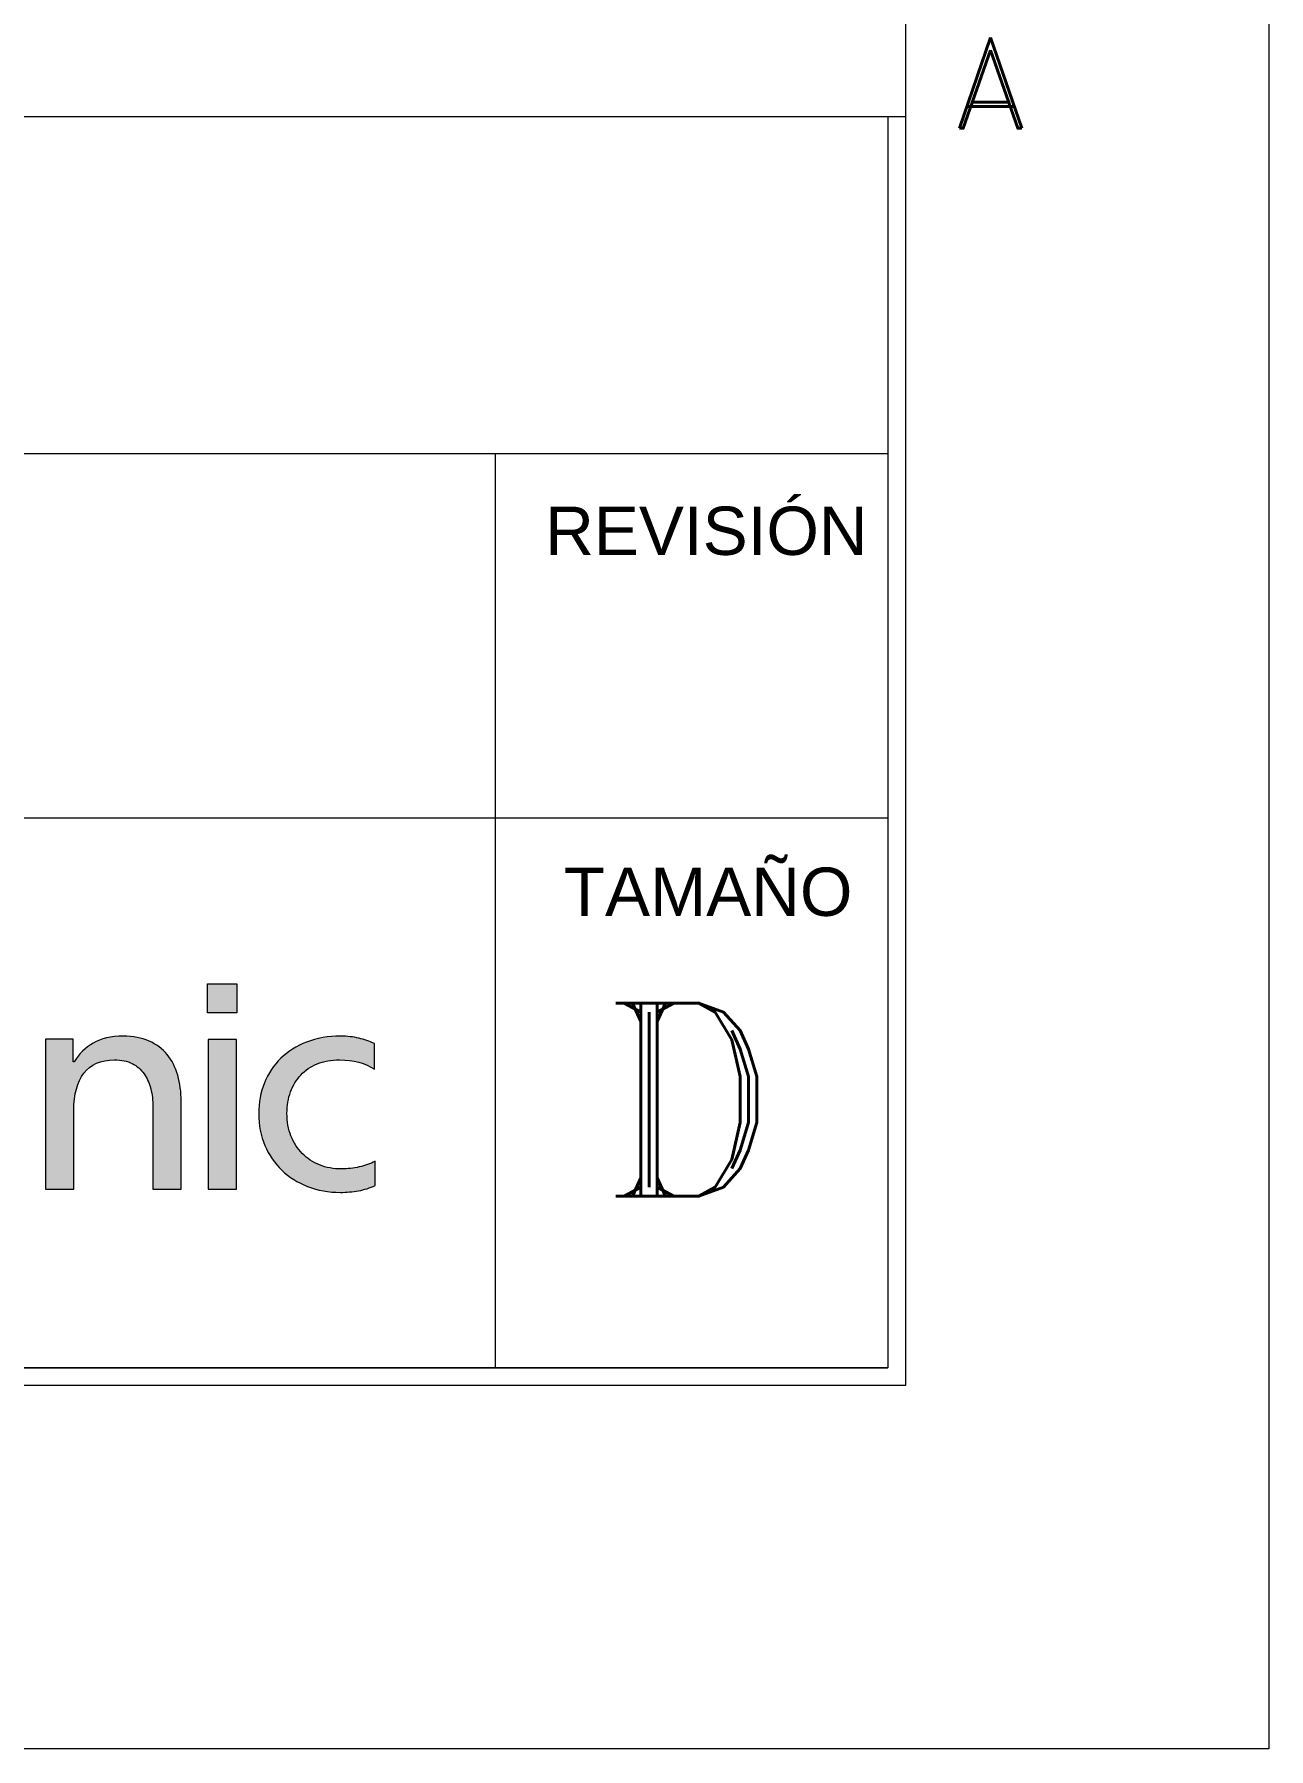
# Model space of a CAD drawing. Header units: millimetres. Extents: x 0 to 864, y 0 to 560.
# Drawn here: x 830.02 to 864, y 0 to 47.19 of the extents above; entities that cross this region are included whole.
import ezdxf
from ezdxf.enums import TextEntityAlignment as Align

# ---------------------------------------------------------------- set-up
doc = ezdxf.new("R2010")
doc.units = ezdxf.units.MM
doc.layers.add('ACOT', color=7, linetype='Continuous')
doc.layers.add('Capa 1', color=7, linetype='Continuous')
doc.styles.add('arial unicode ms', font='ARIALUNI.TTF')
doc.styles.add('ROMAND', font='romand', dxfattribs={"height": 0.125})
doc.styles.add('ROMANT', font='romant', dxfattribs={"height": 0.25})

msp = doc.modelspace()

# ---------------------------------------------------------------- hatches: boundary and pattern name
at = {"linetype": 'ByBlock', "lineweight": 18}
h = msp.add_hatch(color=0, dxfattribs=at)
h.dxf.hatch_style = 1
edge = h.paths.add_edge_path()
edge.add_spline(control_points=[(830.334, 18.219), (830.334, 17.494), (830.334, 16.624), (830.334, 16.044)], knot_values=[20.249985, 20.249985, 20.249985, 20.249985, 20.624977, 20.624977, 20.624977, 20.624977], degree=3, periodic=0)
edge.add_spline(control_points=[(830.334, 16.044), (830.334, 15.899), (830.334, 15.772), (830.334, 15.67)], knot_values=[20.156237, 20.156237, 20.156237, 20.156237, 20.249985, 20.249985, 20.249985, 20.249985], degree=3, periodic=0)
edge.add_spline(control_points=[(830.334, 15.67), (830.334, 15.568), (830.334, 15.491), (830.334, 15.445)], knot_values=[20.062489, 20.062489, 20.062489, 20.062489, 20.156237, 20.156237, 20.156237, 20.156237], degree=3, periodic=0)
edge.add_spline(control_points=[(830.334, 15.399), (830.334, 15.399), (830.334, 15.399), (830.334, 15.399), (830.334, 15.399), (830.334, 15.399), (830.334, 15.399)], knot_values=[19.998037, 19.998037, 19.998037, 19.998037, 20.000468, 20.000468, 20.000468, 20.002431, 20.002431, 20.002431, 20.002431], degree=3, periodic=0)
edge.add_spline(control_points=[(830.347, 15.399), (830.352, 15.399), (830.359, 15.399), (830.367, 15.399)], knot_values=[19.874992, 19.874992, 19.874992, 19.874992, 19.921867, 19.921867, 19.921867, 19.921867], degree=3, periodic=0)
edge.add_spline(control_points=[(830.367, 15.399), (830.399, 15.399), (830.451, 15.399), (830.514, 15.399)], knot_values=[19.687496, 19.687496, 19.687496, 19.687496, 19.874992, 19.874992, 19.874992, 19.874992], degree=3, periodic=0)
edge.add_spline(control_points=[(830.514, 15.399), (830.577, 15.399), (830.65, 15.399), (830.722, 15.399)], knot_values=[19.5, 19.5, 19.5, 19.5, 19.687496, 19.687496, 19.687496, 19.687496], degree=3, periodic=0)
edge.add_spline(control_points=[(830.722, 15.399), (830.795, 15.399), (830.868, 15.399), (830.931, 15.399)], knot_values=[19.312504, 19.312504, 19.312504, 19.312504, 19.5, 19.5, 19.5, 19.5], degree=3, periodic=0)
edge.add_spline(control_points=[(830.931, 15.399), (830.994, 15.399), (831.046, 15.399), (831.078, 15.399)], knot_values=[19.125007, 19.125007, 19.125007, 19.125007, 19.312504, 19.312504, 19.312504, 19.312504], degree=3, periodic=0)
edge.add_spline(control_points=[(831.111, 15.399), (831.111, 15.399), (831.111, 15.399), (831.111, 15.399), (831.111, 15.399), (831.111, 15.399), (831.111, 15.399)], knot_values=[18.999033, 18.999033, 18.999033, 18.999033, 19.003926, 19.003926, 19.003926, 19.004893, 19.004893, 19.004893, 19.004893], degree=3, periodic=0)
edge.add_spline(control_points=[(831.111, 15.423), (831.111, 15.447), (831.111, 15.488), (831.111, 15.542)], knot_values=[18.843763, 18.843763, 18.843763, 18.843763, 18.937511, 18.937511, 18.937511, 18.937511], degree=3, periodic=0)
edge.add_spline(control_points=[(831.111, 15.542), (831.111, 15.595), (831.111, 15.662), (831.111, 15.739)], knot_values=[18.750015, 18.750015, 18.750015, 18.750015, 18.843763, 18.843763, 18.843763, 18.843763], degree=3, periodic=0)
edge.add_spline(control_points=[(831.111, 15.739), (831.111, 16.045), (831.111, 16.504), (831.111, 16.886)], knot_values=[18.375023, 18.375023, 18.375023, 18.375023, 18.750015, 18.750015, 18.750015, 18.750015], degree=3, periodic=0)
edge.add_spline(control_points=[(831.111, 16.886), (831.111, 17.269), (831.111, 17.575), (831.111, 17.575), (831.111, 18.01), (831.205, 18.35), (831.391, 18.593)], knot_values=[17, 17, 17, 17, 17.375023, 17.375023, 17.375023, 18.375023, 18.375023, 18.375023, 18.375023], degree=3, periodic=0)
edge.add_spline(control_points=[(831.391, 18.593), (831.576, 18.837), (831.855, 18.959), (832.227, 18.959)], knot_values=[16, 16, 16, 16, 17, 17, 17, 17], degree=3, periodic=0)
edge.add_spline(control_points=[(832.227, 18.959), (832.421, 18.959), (832.584, 18.924), (832.719, 18.857)], knot_values=[15, 15, 15, 15, 16, 16, 16, 16], degree=3, periodic=0)
edge.add_spline(control_points=[(832.719, 18.857), (832.852, 18.788), (832.962, 18.695), (833.044, 18.577)], knot_values=[14, 14, 14, 14, 15, 15, 15, 15], degree=3, periodic=0)
edge.add_spline(control_points=[(833.044, 18.577), (833.128, 18.46), (833.189, 18.322), (833.229, 18.165)], knot_values=[13, 13, 13, 13, 14, 14, 14, 14], degree=3, periodic=0)
edge.add_spline(control_points=[(833.229, 18.165), (833.269, 18.009), (833.289, 17.839), (833.289, 17.662)], knot_values=[12, 12, 12, 12, 13, 13, 13, 13], degree=3, periodic=0)
edge.add_spline(control_points=[(833.289, 17.662), (833.289, 17.662), (833.289, 15.399), (833.289, 15.399), (833.289, 15.399), (833.289, 15.399), (833.289, 15.399)], knot_values=[10.99999, 10.99999, 10.99999, 10.99999, 11.99999, 11.99999, 11.99999, 12, 12, 12, 12], degree=3, periodic=0)
edge.add_spline(control_points=[(833.289, 15.399), (833.289, 15.399), (834.066, 15.399), (834.066, 15.399)], knot_values=[10.00001, 10.00001, 10.00001, 10.00001, 10.99999, 10.99999, 10.99999, 10.99999], degree=3, periodic=0)
edge.add_spline(control_points=[(834.066, 15.399), (834.066, 15.399), (834.066, 17.819), (834.066, 17.819)], knot_values=[9.00001, 9.00001, 9.00001, 9.00001, 9.99999, 9.99999, 9.99999, 9.99999], degree=3, periodic=0)
edge.add_spline(control_points=[(834.066, 17.819), (834.066, 18.076), (834.034, 18.314), (833.972, 18.534)], knot_values=[8, 8, 8, 8, 9, 9, 9, 9], degree=3, periodic=0)
edge.add_spline(control_points=[(833.972, 18.534), (833.909, 18.753), (833.811, 18.944), (833.682, 19.103)], knot_values=[7, 7, 7, 7, 8, 8, 8, 8], degree=3, periodic=0)
edge.add_spline(control_points=[(833.682, 19.103), (833.55, 19.263), (833.383, 19.387), (833.182, 19.478)], knot_values=[6, 6, 6, 6, 7, 7, 7, 7], degree=3, periodic=0)
edge.add_spline(control_points=[(833.182, 19.478), (832.98, 19.566), (832.743, 19.612), (832.471, 19.612)], knot_values=[5, 5, 5, 5, 6, 6, 6, 6], degree=3, periodic=0)
edge.add_spline(control_points=[(832.471, 19.612), (832.136, 19.612), (831.86, 19.547), (831.645, 19.422)], knot_values=[4, 4, 4, 4, 5, 5, 5, 5], degree=3, periodic=0)
edge.add_spline(control_points=[(831.645, 19.422), (831.431, 19.297), (831.257, 19.124), (831.119, 18.904)], knot_values=[3, 3, 3, 3, 4, 4, 4, 4], degree=3, periodic=0)
edge.add_spline(control_points=[(831.096, 18.904), (831.096, 18.904), (831.096, 19.525), (831.096, 19.525), (831.096, 19.525), (831.096, 19.525), (831.096, 19.525)], knot_values=[0.99999, 0.99999, 0.99999, 0.99999, 1.99998, 1.99998, 1.99998, 1.99999, 1.99999, 1.99999, 1.99999], degree=3, periodic=0)
edge.add_spline(control_points=[(831.096, 19.525), (831.096, 19.525), (830.334, 19.525), (830.334, 19.525)], knot_values=[0.00001, 0.00001, 0.00001, 0.00001, 0.99999, 0.99999, 0.99999, 0.99999], degree=3, periodic=0)
edge.add_spline(control_points=[(830.334, 19.525), (830.334, 19.525), (830.334, 18.945), (830.334, 18.219)], knot_values=[20.624977, 20.624977, 20.624977, 20.624977, 21, 21, 21, 21], degree=3, periodic=0)
h.paths.add_polyline_path([(834.809, 15.399), (835.587, 15.399), (835.587, 19.523), (834.809, 19.523)])
h.paths.add_polyline_path([(834.795, 20.255), (835.602, 20.255), (835.602, 21.056), (834.795, 21.056)])
edge = h.paths.add_edge_path()
edge.add_spline(control_points=[(837.077, 18.075), (837.143, 18.256), (837.236, 18.411), (837.36, 18.542)], knot_values=[16, 16, 16, 16, 17, 17, 17, 17], degree=3, periodic=0)
edge.add_spline(control_points=[(837.36, 18.542), (837.482, 18.673), (837.633, 18.776), (837.812, 18.848)], knot_values=[15, 15, 15, 15, 16, 16, 16, 16], degree=3, periodic=0)
edge.add_spline(control_points=[(837.812, 18.848), (837.991, 18.921), (838.194, 18.959), (838.424, 18.959)], knot_values=[14, 14, 14, 14, 15, 15, 15, 15], degree=3, periodic=0)
edge.add_spline(control_points=[(838.424, 18.959), (838.813, 18.959), (839.132, 18.873), (839.384, 18.699)], knot_values=[13, 13, 13, 13, 14, 14, 14, 14], degree=3, periodic=0)
edge.add_spline(control_points=[(839.384, 18.699), (839.384, 18.699), (839.384, 19.406), (839.384, 19.406)], knot_values=[12.00001, 12.00001, 12.00001, 12.00001, 13, 13, 13, 13], degree=3, periodic=0)
edge.add_spline(control_points=[(839.384, 19.406), (839.246, 19.469), (839.105, 19.519), (838.955, 19.556)], knot_values=[11, 11, 11, 11, 12, 12, 12, 12], degree=3, periodic=0)
edge.add_spline(control_points=[(838.955, 19.556), (838.805, 19.592), (838.639, 19.612), (838.455, 19.612)], knot_values=[10, 10, 10, 10, 11, 11, 11, 11], degree=3, periodic=0)
edge.add_spline(control_points=[(838.455, 19.612), (838.111, 19.612), (837.798, 19.556), (837.52, 19.45)], knot_values=[9, 9, 9, 9, 10, 10, 10, 10], degree=3, periodic=0)
edge.add_spline(control_points=[(837.52, 19.45), (837.243, 19.343), (837.006, 19.193), (836.809, 19.002)], knot_values=[8, 8, 8, 8, 9, 9, 9, 9], degree=3, periodic=0)
edge.add_spline(control_points=[(836.809, 19.002), (836.614, 18.811), (836.462, 18.585), (836.357, 18.325)], knot_values=[7, 7, 7, 7, 8, 8, 8, 8], degree=3, periodic=0)
edge.add_spline(control_points=[(836.357, 18.325), (836.253, 18.067), (836.201, 17.785), (836.201, 17.481)], knot_values=[6, 6, 6, 6, 7, 7, 7, 7], degree=3, periodic=0)
edge.add_spline(control_points=[(836.201, 17.481), (836.201, 17.16), (836.258, 16.869), (836.369, 16.605)], knot_values=[5, 5, 5, 5, 6, 6, 6, 6], degree=3, periodic=0)
edge.add_spline(control_points=[(836.369, 16.605), (836.482, 16.341), (836.637, 16.113), (836.837, 15.921)], knot_values=[4, 4, 4, 4, 5, 5, 5, 5], degree=3, periodic=0)
edge.add_spline(control_points=[(836.837, 15.921), (837.035, 15.731), (837.272, 15.58), (837.547, 15.474)], knot_values=[3, 3, 3, 3, 4, 4, 4, 4], degree=3, periodic=0)
edge.add_spline(control_points=[(837.547, 15.474), (837.824, 15.365), (838.124, 15.312), (838.448, 15.312)], knot_values=[2, 2, 2, 2, 3, 3, 3, 3], degree=3, periodic=0)
edge.add_spline(control_points=[(838.448, 15.312), (838.62, 15.312), (838.787, 15.327), (838.947, 15.356)], knot_values=[1, 1, 1, 1, 2, 2, 2, 2], degree=3, periodic=0)
edge.add_spline(control_points=[(838.947, 15.356), (839.108, 15.384), (839.26, 15.433), (839.405, 15.502)], knot_values=[0, 0, 0, 0, 1, 1, 1, 1], degree=3, periodic=0)
edge.add_spline(control_points=[(839.405, 15.502), (839.405, 15.502), (839.405, 16.169), (839.405, 16.169)], knot_values=[24.00001, 24.00001, 24.00001, 24.00001, 24.99999, 24.99999, 24.99999, 24.99999], degree=3, periodic=0)
edge.add_spline(control_points=[(839.405, 16.169), (839.269, 16.1), (839.124, 16.048), (838.967, 16.011)], knot_values=[23, 23, 23, 23, 24, 24, 24, 24], degree=3, periodic=0)
edge.add_spline(control_points=[(838.967, 16.011), (838.809, 15.975), (838.647, 15.957), (838.479, 15.957)], knot_values=[22, 22, 22, 22, 23, 23, 23, 23], degree=3, periodic=0)
edge.add_spline(control_points=[(838.479, 15.957), (838.26, 15.957), (838.058, 15.993), (837.874, 16.067)], knot_values=[21, 21, 21, 21, 22, 22, 22, 22], degree=3, periodic=0)
edge.add_spline(control_points=[(837.874, 16.067), (837.691, 16.14), (837.532, 16.244), (837.399, 16.382)], knot_values=[20, 20, 20, 20, 21, 21, 21, 21], degree=3, periodic=0)
edge.add_spline(control_points=[(837.399, 16.382), (837.264, 16.518), (837.16, 16.678), (837.089, 16.864)], knot_values=[19, 19, 19, 19, 20, 20, 20, 20], degree=3, periodic=0)
edge.add_spline(control_points=[(837.089, 16.864), (837.014, 17.049), (836.979, 17.258), (836.979, 17.49)], knot_values=[18, 18, 18, 18, 19, 19, 19, 19], degree=3, periodic=0)
edge.add_spline(control_points=[(836.979, 17.49), (836.979, 17.699), (837.011, 17.895), (837.077, 18.075)], knot_values=[17, 17, 17, 17, 18, 18, 18, 18], degree=3, periodic=0)

# ---------------------------------------------------------------- linework, layer by layer
at = {"lineweight": 18}
for p, q in [((864, 560), (864, 0)), ((854, 550), (854, 10)), ((854, 10), (10, 10)), ((864, 0), (0, 0))]:
    msp.add_line(p, q, dxfattribs=at)
at = {"color": 0, "linetype": 'ByBlock', "lineweight": 18}
for p, q in [((571.184, 44.926), (854, 44.926)), ((742.161, 35.649), (853.514, 35.649)), ((842.71, 35.649), (842.71, 10.486)), ((742.161, 25.619), (853.514, 25.619))]:
    msp.add_line(p, q, dxfattribs=at)
at = {"layer": 'ACOT', "color": 0, "linetype": 'ByBlock', "lineweight": 18}
for p, q in [((853.514, 44.926), (853.514, 10.486)), ((853.514, 10.486), (571.184, 10.486)), ((609.263, 10.486), (853.514, 10.486))]:
    msp.add_line(p, q, dxfattribs=at)
at = {"layer": 'Capa 1', "color": 0, "linetype": 'ByBlock', "lineweight": 18}
for points in [[(835.602, 20.255), (834.795, 20.255), (834.795, 21.056), (835.602, 21.056), (835.602, 20.255)], [(834.809, 15.399), (835.587, 15.399), (835.587, 19.523), (834.809, 19.523), (834.809, 15.399)]]:
    msp.add_lwpolyline(points, dxfattribs=at)
for points, knots in [([(830.334, 19.525), (830.334, 19.525), (831.096, 19.525), (831.096, 19.525), (831.096, 19.525), (831.096, 18.904), (831.096, 18.904), (831.096, 18.904), (831.119, 18.904), (831.119, 18.904), (831.257, 19.124), (831.431, 19.297), (831.645, 19.422), (831.86, 19.547), (832.136, 19.612), (832.471, 19.612), (832.743, 19.612), (832.98, 19.566), (833.182, 19.478), (833.383, 19.387), (833.55, 19.263), (833.682, 19.103), (833.811, 18.944), (833.909, 18.753), (833.972, 18.534), (834.034, 18.314), (834.066, 18.076), (834.066, 17.819), (834.066, 17.819), (834.066, 15.399), (834.066, 15.399), (834.066, 15.399), (833.289, 15.399), (833.289, 15.399), (833.289, 15.399), (833.289, 17.662), (833.289, 17.662), (833.289, 17.839), (833.269, 18.009), (833.229, 18.165), (833.189, 18.322), (833.128, 18.46), (833.044, 18.577), (832.962, 18.695), (832.852, 18.788), (832.719, 18.857), (832.584, 18.924), (832.421, 18.959), (832.227, 18.959), (831.855, 18.959), (831.576, 18.837), (831.391, 18.593), (831.205, 18.35), (831.111, 18.01), (831.111, 17.575), (831.111, 17.575), (831.111, 15.399), (831.111, 15.399), (831.111, 15.399), (830.334, 15.399), (830.334, 15.399), (830.334, 15.399), (830.334, 19.525), (830.334, 19.525)], [0, 0, 0, 0, 1, 1, 1, 2, 2, 2, 3, 3, 3, 4, 4, 4, 5, 5, 5, 6, 6, 6, 7, 7, 7, 8, 8, 8, 9, 9, 9, 10, 10, 10, 11, 11, 11, 12, 12, 12, 13, 13, 13, 14, 14, 14, 15, 15, 15, 16, 16, 16, 17, 17, 17, 18, 18, 18, 19, 19, 19, 20, 20, 20, 21, 21, 21, 21]), ([(839.405, 15.502), (839.26, 15.433), (839.108, 15.384), (838.947, 15.356), (838.787, 15.327), (838.62, 15.312), (838.448, 15.312), (838.124, 15.312), (837.824, 15.365), (837.547, 15.474), (837.272, 15.58), (837.035, 15.731), (836.837, 15.921), (836.637, 16.113), (836.482, 16.341), (836.369, 16.605), (836.258, 16.869), (836.201, 17.16), (836.201, 17.481), (836.201, 17.785), (836.253, 18.067), (836.357, 18.325), (836.462, 18.585), (836.614, 18.811), (836.809, 19.002), (837.006, 19.193), (837.243, 19.343), (837.52, 19.45), (837.798, 19.556), (838.111, 19.612), (838.455, 19.612), (838.639, 19.612), (838.805, 19.592), (838.955, 19.556), (839.105, 19.519), (839.246, 19.469), (839.384, 19.406), (839.384, 19.406), (839.384, 18.699), (839.384, 18.699), (839.132, 18.873), (838.813, 18.959), (838.424, 18.959), (838.194, 18.959), (837.991, 18.921), (837.812, 18.848), (837.633, 18.776), (837.482, 18.673), (837.36, 18.542), (837.236, 18.411), (837.143, 18.256), (837.077, 18.075), (837.011, 17.895), (836.979, 17.699), (836.979, 17.49), (836.979, 17.258), (837.014, 17.049), (837.089, 16.864), (837.16, 16.678), (837.264, 16.518), (837.399, 16.382), (837.532, 16.244), (837.691, 16.14), (837.874, 16.067), (838.058, 15.993), (838.26, 15.957), (838.479, 15.957), (838.647, 15.957), (838.809, 15.975), (838.967, 16.011), (839.124, 16.048), (839.269, 16.1), (839.405, 16.169), (839.405, 16.169), (839.405, 15.502), (839.405, 15.502)], [0, 0, 0, 0, 1, 1, 1, 2, 2, 2, 3, 3, 3, 4, 4, 4, 5, 5, 5, 6, 6, 6, 7, 7, 7, 8, 8, 8, 9, 9, 9, 10, 10, 10, 11, 11, 11, 12, 12, 12, 13, 13, 13, 14, 14, 14, 15, 15, 15, 16, 16, 16, 17, 17, 17, 18, 18, 18, 19, 19, 19, 20, 20, 20, 21, 21, 21, 22, 22, 22, 23, 23, 23, 24, 24, 24, 25, 25, 25, 25])]:
    msp.add_open_spline(points, degree=3, knots=knots, dxfattribs=at)

# ---------------------------------------------------------------- texts
at = {"lineweight": 18, "style": 'ROMAND'}
msp.add_text('A', height=2.5, dxfattribs=at).set_placement((855.272, 44.602))
at = {"color": 0, "linetype": 'ByBlock', "lineweight": 18}
for s, height, style, p in [('REVISIÓN', 1.3294, 'arial unicode ms', (848.523, 33.685)), ('TAMAÑO', 1.3294, 'arial unicode ms', (848.57, 23.761)), ('D', 5.318, 'ROMANT', (848.083, 17.865))]:
    msp.add_text(s, height=height, dxfattribs=dict(at, style=style)).set_placement(p, align=Align.MIDDLE)

doc.saveas('drawing.dxf')
